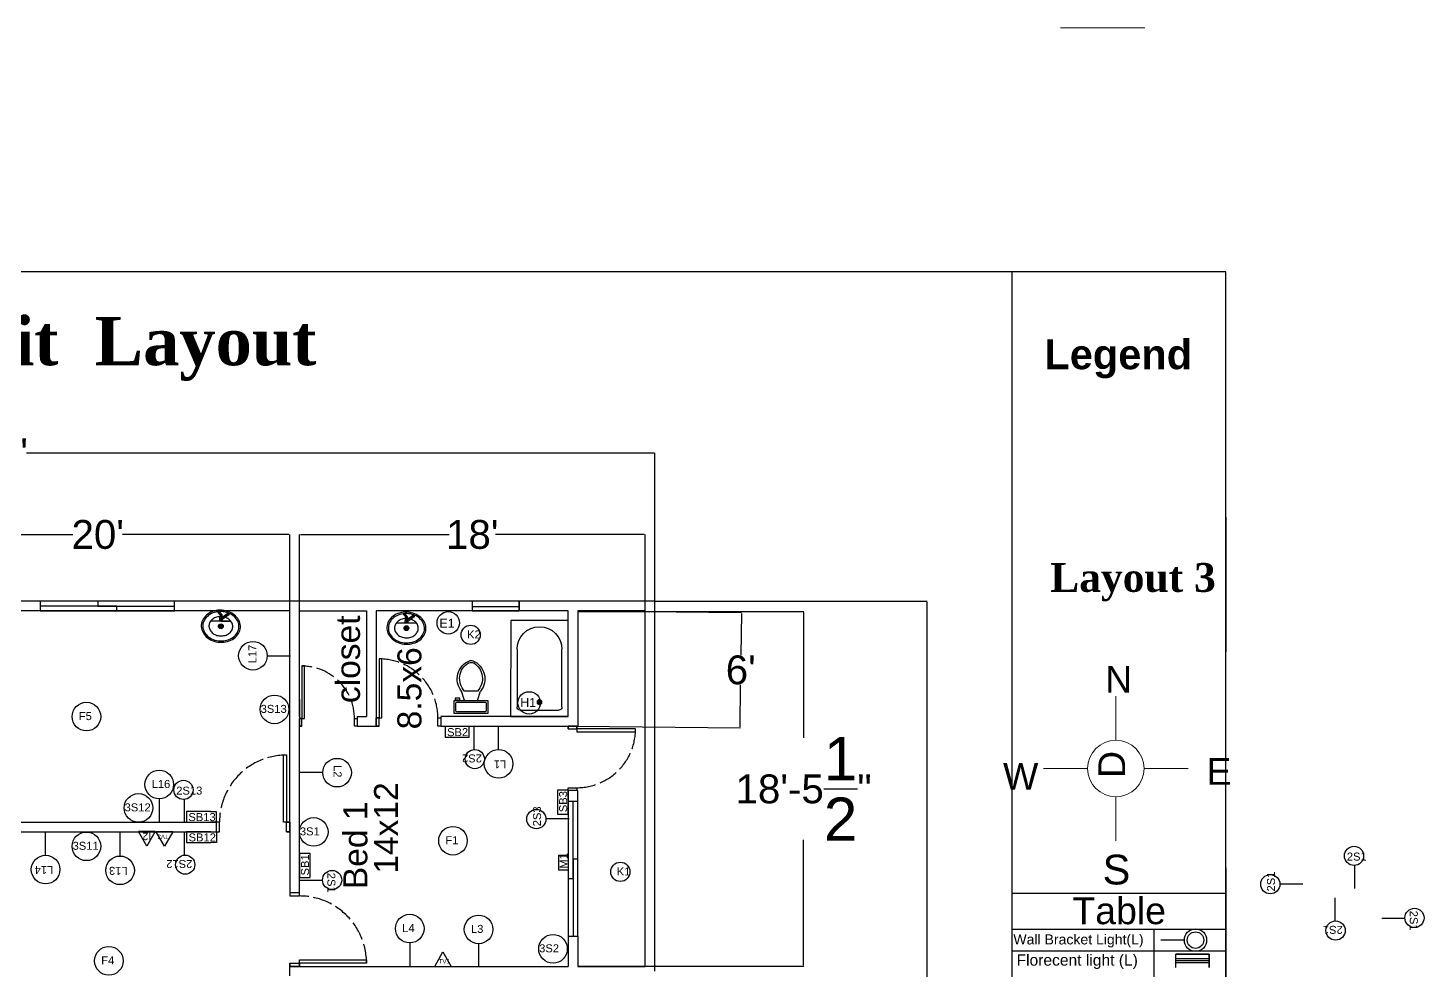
# Model space of a CAD drawing. Header units: inches. Extents: x -412 to 20037, y 548 to 16595.
# Drawn here: x 5538 to 6411, y 9685 to 10273 of the extents above; entities that cross this region are included whole.
import ezdxf
from ezdxf.enums import TextEntityAlignment as Align

# ---------------------------------------------------------------- set-up
doc = ezdxf.new("R2010")
doc.units = ezdxf.units.IN
doc.header["$MEASUREMENT"] = 0
doc.linetypes.add('ACAD_ISO02W100', pattern=[15, 12, -3])
doc.layers.get('Defpoints').update_dxf_attribs({"color": 6})
doc.layers.add('bath', color=4, linetype='Continuous')
doc.layers.add('freecads.com', color=7, linetype='Continuous')
doc.layers.add('text', color=140, linetype='Continuous', lineweight=9)
doc.styles.add('A', font='times.ttf', dxfattribs={"height": 12})
doc.styles.add('Arial', font='arial.ttf')
doc.styles.get("Standard").update_dxf_attribs({"font": 'arial.ttf'})
doc.dimstyles.new('Copy of civil layout', dxfattribs={"dimtxt": 18, "dimasz": 0.625, "dimexe": 0.18, "dimexo": 0.0625, "dimgap": 0.09, "dimtad": 0, "dimtih": 1, "dimtoh": 1, "dimdec": 1, "dimzin": 0, "dimdsep": 46, "dimlunit": 4, "dimtxsty": 'Standard', "dimcen": 0.09, "dimclrd": 6, "dimclre": 256, "dimclrt": 256, "dimadec": 0, "dimazin": 0, "dimtfac": 1.5, "dimtdec": 1, "dimtofl": 0, "dimtmove": 0, "dimatfit": 0, "dimfxl": 1, "dimtolj": 1, "dimtzin": 0, "dimlwe": -1, "dimarcsym": 0})

# ---------------------------------------------------------------- blocks, each defined once
blk = doc.blocks.new('Bath Tub - 26 x 60 in.')
for p, q in [((9, -17), (9, -19)), ((8, -18), (10, -18))]:
    blk.add_line(p, q)
blk.add_lwpolyline([(0, -36), (0, 0), (60, 0), (60, -36)], close=True)
for points in [[(4, -30), (4, -6)], [(6, -4), (42, -4)], [(42, -32), (6, -32)]]:
    blk.add_lwpolyline(points)
for radius in [1.5, 1]:
    blk.add_circle((9, -18), radius)
for centre, radius, start, end in [((5.75, -5.75), 1.77, 81.8699, 188.1301), ((42, -18), 14, 270, 90), ((5.75, -30.25), 1.77, 171.8699, 278.1301)]:
    blk.add_arc(centre, radius, start, end)
blk = doc.blocks.new('Toilet - top')
for p, q in [((-10, -8.5), (-8, -8.5)), ((-10, -9.5), (-10, -8.5)), ((-8, -8.5), (-8, -8)), ((-7, -8), (-7, -9.5)), ((-4, -8), (-6, -14)), ((4, -8), (6, -14)), ((9.5, -6), (9.5, -2)), ((-7, -9.5), (-10, -9.5)), ((4, -14), (-4, -14))]:
    blk.add_line(p, q)
blk.add_lwpolyline([(10.5, -8), (10.5, 0), (-10.5, 0), (-10.5, -8)], close=True)
for points in [[(-9.5, -2), (-9.5, -6)], [(8.5, -1), (-8.5, -1)], [(-8.5, -7), (8.5, -7)]]:
    blk.add_lwpolyline(points)
for centre, radius, start, end in [((-8.62, -1.88), 0.884, 81.8699, 188.1301), ((-8.62, -6.12), 0.884, 171.8699, 278.1301), ((8.62, -1.88), 0.884, 351.8699, 98.1301), ((8.62, -6.12), 0.884, 261.8699, 8.1301), ((3.52, -21.58), 12.17, 141.46911, 247.97143), ((4.2, -21.82), 11.33, 136.36773, 238.94682), ((-3.52, -21.58), 12.17, 292.02843, 38.53071), ((-4.2, -21.82), 11.33, 301.05301, 43.63209), ((0, -27.88), 4, 245.73182, 294.26817), ((0, -29), 4, 254.86053, 285.13947)]:
    blk.add_arc(centre, radius, start, end)
blk = doc.blocks.new('Sink - Oval top')
for p, q in [((-1, 0), (1, 0)), ((0, 1), (0, -1))]:
    blk.add_line(p, q)
at = {"linetype": 'Continuous'}
for points in [[(-12.23, 0.39, 0.117634), (-11.46, -3.36, 0.104469), (-8.88, -6.8, 0.090016), (-5.08, -9.07, 0.08192), (-0.32, -10.02, 0.08192), (4.49, -9.38, 0.090016), (8.42, -7.36, 0.104469), (11.22, -4.09, 0.117634), (12.23, -0.39, 0.117634), (11.46, 3.36, 0.104469), (8.88, 6.8, 0.090016), (5.08, 9.07, 0.08192), (0.32, 10.02, 0.08192), (-4.49, 9.38, 0.090016), (-8.42, 7.36, 0.104469), (-11.22, 4.09, 0.117634)], [(-11.29, 0.16, 0.118622), (-10.52, -3.25, 0.104678), (-8.07, -6.36, 0.089562), (-4.54, -8.37, 0.081185), (-0.13, -9.15, 0.081185), (4.3, -8.49, 0.089562), (7.89, -6.58, 0.104678), (10.42, -3.55, 0.118622), (11.29, -0.16, 0.118622), (10.52, 3.25, 0.104678), (8.07, 6.36, 0.089562), (4.54, 8.37, 0.081185), (0.13, 9.15, 0.081185), (-4.3, 8.49, 0.089562), (-7.89, 6.58, 0.104678), (-10.42, 3.55, 0.118622)], [(-7.42, 0.08, 0.118283), (-6.91, -2.17, 0.104607), (-5.29, -4.21, 0.089718), (-2.97, -5.53, 0.081436), (-0.07, -6.04, 0.081436), (2.84, -5.59, 0.089718), (5.2, -4.33, 0.104607), (6.86, -2.32, 0.118283), (7.42, -0.08, 0.118283), (6.91, 2.17, 0.104607), (5.29, 4.21, 0.089718), (2.97, 5.53, 0.081436), (0.07, 6.04, 0.081436), (-2.84, 5.59, 0.089718), (-5.2, 4.33, 0.104607), (-6.86, 2.32, 0.118283)]]:
    blk.add_lwpolyline(points, format="xyb", close=True, dxfattribs=at)
for radius in [1.5, 1]:
    blk.add_circle((0, 0), radius)
blk = doc.blocks.new('Faucet - single handle front')
for p, q in [((-2, 6), (-2, 5.5)), ((-1, 6), (-2, 6)), ((-0.5, 4), (-2, 5.5)), ((-2, 5.5), (-1, 5.5)), ((-1, 5.5), (-1, 6)), ((0.5, 4), (-1, 6)), ((-1, 5.5), (0.5, 4)), ((-0.75, 3), (0.75, 3)), ((-0.75, 0.5), (-0.75, 3)), ((-0.75, 1), (0.75, 1)), ((-0.5, 4), (0.5, 4)), ((-0.25, 2), (3.75, 5)), ((3.75, 4.5), (-0.25, 1.5)), ((-0.25, 1.5), (-0.25, 2)), ((0.75, 1.5), (-0.25, 1.5)), ((0.75, 1.5), (4.08742, 4.003)), ((0.75, 3), (0.75, 2.7386)), ((0.75, 1.5), (0.75, 0.5)), ((3.75, 4.5), (3.75, 5)), ((3.75, 5), (4.75, 5)), ((3.75, 4), (3.75, 4.5)), ((4.75, 4.5), (3.75, 4.5)), ((4.75, 4), (3.75, 4)), ((4.75, 5), (4.75, 4.5)), ((4.75, 4.5), (4.75, 4))]:
    blk.add_line(p, q)
blk.add_lwpolyline([(-6, 0), (-6, 0.5), (6, 0.5), (6, 0)], close=True)
for centre, start, end in [((1.25426, 3.0302), 151.0646, 180.8629), ((-1.25426, 3.0302), 359.1371, 28.93536)]:
    blk.add_arc(centre, 2.00448, start, end)
blk = doc.blocks.new('*D100')
at = {"transparency": 16777216}
for p, q in [((5114, 9915.56), (5114, 10008.18)), ((5930, 9915.56), (5930, 10008.18))]:
    blk.add_line(p, q, dxfattribs=at)
at = {"color": 6, "lineweight": -2, "transparency": 16777216}
for p, q in [((5114.62, 10008), (5506.59, 10008)), ((5929.38, 10008), (5537.41, 10008))]:
    blk.add_line(p, q, dxfattribs=at)
at = {"color": 6, "transparency": 16777216}
for points in [[(5114.62, 10008.1), (5114.62, 10007.9), (5114, 10008)], [(5929.38, 10008.1), (5929.38, 10007.9), (5930, 10008)]]:
    blk.add_solid(points, dxfattribs=at)
at = {"layer": 'Defpoints', "color": 0, "transparency": 16777216}
for p in [(5930, 10008), (5114, 9915.5), (5930, 9915.5)]:
    blk.add_point(p, dxfattribs=at)
at = {"transparency": 16777216, "insert": (5522, 10008), "char_height": 18, "attachment_point": 5}
blk.add_mtext("\\A1;68'", dxfattribs=at)
blk = doc.blocks.new('*D105')
at = {"transparency": 16777216}
for p, q in [((5930.06, 9915.5), (6100.18, 9915.5)), ((5930.06, 9303.5), (6100.18, 9303.5))]:
    blk.add_line(p, q, dxfattribs=at)
at = {"color": 6, "lineweight": -2, "transparency": 16777216}
for p, q in [((6100, 9914.88), (6100, 9618.78)), ((6100, 9304.12), (6100, 9600.22))]:
    blk.add_line(p, q, dxfattribs=at)
at = {"color": 6, "transparency": 16777216}
for points in [[(6099.9, 9914.88), (6100.1, 9914.88), (6100, 9915.5)], [(6099.9, 9304.12), (6100.1, 9304.12), (6100, 9303.5)]]:
    blk.add_solid(points, dxfattribs=at)
at = {"layer": 'Defpoints', "color": 0, "transparency": 16777216}
for p in [(5930, 9915.5), (5930, 9303.5), (6100, 9303.5)]:
    blk.add_point(p, dxfattribs=at)
at = {"transparency": 16777216, "insert": (6100, 9609.5), "char_height": 18, "attachment_point": 5}
blk.add_mtext("\\A1;51'", dxfattribs=at)
blk = doc.blocks.new('*D206')
at = {"transparency": 16777216}
for p, q in [((5462, 9909.63), (5462, 9957.25)), ((5702, 9909.63), (5702, 9957.25))]:
    blk.add_line(p, q, dxfattribs=at)
at = {"color": 6, "lineweight": -2, "transparency": 16777216}
for p, q in [((5462.63, 9957.07), (5566.48, 9957.07)), ((5701.38, 9957.07), (5597.52, 9957.07))]:
    blk.add_line(p, q, dxfattribs=at)
at = {"color": 6, "transparency": 16777216}
for points in [[(5462.63, 9957.17), (5462.63, 9956.96), (5462, 9957.07)], [(5701.38, 9957.17), (5701.38, 9956.96), (5702, 9957.07)]]:
    blk.add_solid(points, dxfattribs=at)
at = {"layer": 'Defpoints', "color": 0, "transparency": 16777216}
for p in [(5702, 9957.07), (5462, 9909.57), (5702, 9909.57)]:
    blk.add_point(p, dxfattribs=at)
at = {"transparency": 16777216, "insert": (5582, 9957.07), "char_height": 18, "attachment_point": 5}
blk.add_mtext("\\A1;20'", dxfattribs=at)
blk = doc.blocks.new('*D207')
at = {"transparency": 16777216}
for p, q in [((5708, 9909.63), (5708, 9957.25)), ((5924, 9909.63), (5924, 9957.25))]:
    blk.add_line(p, q, dxfattribs=at)
at = {"color": 6, "lineweight": -2, "transparency": 16777216}
for p, q in [((5708.63, 9957.07), (5801.48, 9957.07)), ((5923.38, 9957.07), (5830.52, 9957.07))]:
    blk.add_line(p, q, dxfattribs=at)
at = {"color": 6, "transparency": 16777216}
for points in [[(5708.63, 9957.17), (5708.63, 9956.96), (5708, 9957.07)], [(5923.38, 9957.17), (5923.38, 9956.96), (5924, 9957.07)]]:
    blk.add_solid(points, dxfattribs=at)
at = {"layer": 'Defpoints', "color": 0, "transparency": 16777216}
for p in [(5924, 9957.07), (5708, 9909.57), (5924, 9909.57)]:
    blk.add_point(p, dxfattribs=at)
at = {"transparency": 16777216, "insert": (5816, 9957.07), "char_height": 18, "attachment_point": 5}
blk.add_mtext("\\A1;18'", dxfattribs=at)
blk = doc.blocks.new('*D215')
at = {"transparency": 16777216}
for p, q in [((5882.06, 9909.56), (5984.29, 9908.51)), ((5881.32, 9837.56), (5983.55, 9836.51))]:
    blk.add_line(p, q, dxfattribs=at)
at = {"color": 6, "lineweight": -2, "transparency": 16777216}
for p, q in [((5984.11, 9907.89), (5983.84, 9881.79)), ((5983.38, 9837.14), (5983.65, 9863.23))]:
    blk.add_line(p, q, dxfattribs=at)
at = {"color": 6, "transparency": 16777216}
for points in [[(5984, 9907.89), (5984.21, 9907.88), (5984.11, 9908.51)], [(5983.27, 9837.14), (5983.48, 9837.13), (5983.37, 9836.51)]]:
    blk.add_solid(points, dxfattribs=at)
at = {"layer": 'Defpoints', "color": 0, "transparency": 16777216}
for p in [(5882, 9909.57), (5881.26, 9837.57), (5983.37, 9836.51)]:
    blk.add_point(p, dxfattribs=at)
at = {"transparency": 16777216, "insert": (5983.74, 9872.51), "char_height": 18, "attachment_point": 5}
blk.add_mtext("\\A1;6'", dxfattribs=at)
blk = doc.blocks.new('*D216')
at = {"transparency": 16777216}
for p, q in [((5882.06, 9909.07), (6023.2, 9909.05)), ((5882.04, 9687.57), (6023.18, 9687.55))]:
    blk.add_line(p, q, dxfattribs=at)
at = {"color": 6, "lineweight": -2, "transparency": 16777216}
for p, q in [((6023.02, 9908.43), (6023.01, 9830.16)), ((6023, 9688.18), (6023.01, 9766.45))]:
    blk.add_line(p, q, dxfattribs=at)
at = {"color": 6, "transparency": 16777216}
for points in [[(6022.92, 9908.43), (6023.13, 9908.43), (6023.02, 9909.05)], [(6022.9, 9688.18), (6023.1, 9688.18), (6023, 9687.55)]]:
    blk.add_solid(points, dxfattribs=at)
at = {"layer": 'Defpoints', "color": 0, "transparency": 16777216}
for p in [(5882, 9909.07), (5881.98, 9687.57), (6023, 9687.55)]:
    blk.add_point(p, dxfattribs=at)
at = {"transparency": 16777216, "insert": (6023.01, 9798.3), "char_height": 18, "attachment_point": 5}
blk.add_mtext('\\A1;18\'-5{\\H1.5x;\\S1/2;}"', dxfattribs=at)

msp = doc.modelspace()

# ---------------------------------------------------------------- linework, layer by layer
for p, q in [((6153.29, 10000.07), (6153.29, 10121.16)), ((6153.29, 9166.48), (6153.29, 10000.07)), ((5930, 9915.5), (5114, 9915.5)), ((5702, 9909.5), (5462, 9909.5)), ((5702, 9777.5), (5702, 9909.5)), ((5708, 9843.5), (5708, 9909.5)), ((5708, 9909.5), (5750, 9909.5)), ((5750, 9909.5), (5750, 9843.5)), ((5876, 9909.5), (5756, 9909.5)), ((5756, 9909.5), (5756, 9843.5)), ((5876, 9843.5), (5876, 9909.5)), ((5924, 9909.5), (5882, 9909.5)), ((5924, 9687.5), (5924, 9909.5)), ((5930, 9903.98), (5930, 9915.5)), ((5930, 9684.5), (5930, 9903.98)), ((5708, 9843.5), (5708, 9854.02)), ((5708, 9854.02), (5708, 9842.86)), ((5707.98, 9733.5), (5708, 9839.85)), ((5708, 9843.5), (5708, 9843.5)), ((5708, 9842.86), (5708, 9842.19)), ((5743.99, 9843.5), (5743.99, 9842.19)), ((5743.99, 9843.5), (5750, 9843.5)), ((5743.99, 9842.64), (5743.99, 9842.19)), ((5756, 9843.5), (5756, 9842.76)), ((5876, 9843.5), (5796.3, 9843.5)), ((5796.3, 9843.25), (5796.3, 9842.76)), ((5743.99, 9837.5), (5756, 9837.5)), ((5796.3, 9837.5), (5876, 9837.5)), ((5882, 9837.5), (5881.26, 9837.5)), ((5876, 9797.2), (5876, 9687.5)), ((5881.75, 9797.2), (5881.26, 9797.2)), ((5882, 9797.2), (5881.75, 9797.2)), ((5882, 9790.35), (5882, 9797.2)), ((5462, 9777.5), (5655.99, 9777.45)), ((5462, 9771.5), (5656, 9771.45)), ((5611.5, 9772), (5611.5, 9772)), ((5702, 9771.5), (5701.98, 9733.5)), ((5702, 9771.5), (5702, 9777.5)), ((5882, 9706.52), (5881.98, 9687.5)), ((5702, 9681.5), (5702, 9687.5)), ((5708, 9687.5), (5876, 9687.5)), ((5881.98, 9687.5), (5918, 9687.5)), ((5918, 9687.5), (5924, 9687.5))]:
    msp.add_line(p, q)
at = {"color": 143, "true_color": 0x7aafdf}
msp.add_line((5816, 9912.28), (5845.24, 9912.28), dxfattribs=at)
at = {"color": 0}
for p, q in [((5687.88, 9881.44), (5702.49, 9881.44)), ((5817.2, 9822.72), (5817.2, 9837.33)), ((5832.44, 9822.88), (5832.44, 9837.49)), ((5722.61, 9808.44), (5708, 9808.44)), ((5620.44, 9792.11), (5620.44, 9777.5)), ((5635.89, 9791.84), (5635.89, 9777.23)), ((5652.42, 9784.18), (5655.99, 9784.18)), ((5655.99, 9784.18), (5655.99, 9777.45)), ((5861.84, 9779.8), (5876.45, 9779.8)), ((5549.44, 9756.88), (5549.44, 9771.49)), ((5595.94, 9756.38), (5595.94, 9770.99)), ((5612.72, 9762.63), (5607.53, 9771.61)), ((5617.9, 9771.61), (5607.53, 9771.61)), ((5617.9, 9771.61), (5612.72, 9762.63)), ((5623.68, 9762.5), (5618.5, 9771.48)), ((5628.87, 9771.48), (5618.5, 9771.48)), ((5628.87, 9771.48), (5623.68, 9762.5)), ((5636.29, 9756.8), (5636.29, 9771.41)), ((5655.99, 9777.45), (5652.42, 9777.45)), ((5652.56, 9771.5), (5656.13, 9771.5)), ((5656.13, 9771.5), (5656.13, 9764.77)), ((5656.13, 9764.77), (5652.56, 9764.77)), ((6367.25, 9750.66), (6367.25, 9736.05)), ((5722.59, 9741.06), (5707.98, 9741.06)), ((6320.41, 9739.1), (6335.01, 9739.1)), ((6355.03, 9715.67), (6355.03, 9730.28)), ((6398.84, 9717.38), (6384.23, 9717.38)), ((5776.94, 9702.11), (5776.94, 9687.5)), ((5819.94, 9701.61), (5819.94, 9687)), ((5792.5, 9687.5), (5797.68, 9696.48)), ((5797.68, 9696.48), (5802.87, 9687.5)), ((5792.5, 9687.5), (5802.87, 9687.5))]:
    msp.add_line(p, q, dxfattribs=at)
at = {"color": 7, "true_color": 0xffffff}
msp.add_line((6260.88, 9703.85), (6246.15, 9703.85), dxfattribs=at)
at = {"color": 252, "true_color": 0x939598}
for p, q in [((6276.38, 9692.1), (6255.46, 9692.1)), ((6276.38, 9692.1), (6255.46, 9692.1)), ((6276.38, 9689.67), (6255.46, 9689.67))]:
    msp.add_line(p, q, dxfattribs=at)
at = {"color": 4}
msp.add_line((6276.38, 9691.01), (6255.46, 9691.01), dxfattribs=at)
for points in [[(4945.73, 9159.17), (6286.88, 9159.17), (6286.88, 10121.16), (4945.73, 10121.16)], [(5882, 9909.5), (5882, 9837.5)], [(5652.42, 9784.18), (5637.36, 9784.18), (5637.36, 9777.45), (5652.42, 9777.45)], [(5652.56, 9771.5), (5637.5, 9771.5), (5637.5, 9764.77), (5652.56, 9764.77)]]:
    msp.add_lwpolyline(points)
at = {"color": 143, "true_color": 0x7aafdf}
for points in [[(5546, 9909.5), (5630, 9909.5), (5630, 9915.5), (5546, 9915.5)], [(5546, 9909.5), (5594, 9909.5), (5594, 9912.5), (5546, 9912.5)], [(5582, 9912.5), (5630, 9912.5), (5630, 9915.5), (5582, 9915.5)], [(5845.24, 9915.5), (5816, 9915.5), (5816, 9909.5), (5845.24, 9909.5)], [(5882, 9706.35), (5882, 9790.35), (5876, 9790.35), (5876, 9706.35)], [(5879, 9742.35), (5879, 9790.35), (5876, 9790.35), (5876, 9742.35)], [(5882, 9706.35), (5882, 9754.35), (5879, 9754.35), (5879, 9706.35)]]:
    msp.add_lwpolyline(points, close=True, dxfattribs=at)
for points in [[(5845.24, 9915.5), (5845.24, 9915.5), (5845.24, 9909.5), (5845.24, 9909.5)], [(5799, 9830.5), (5814.06, 9830.5), (5814.06, 9837.23), (5799, 9837.23)], [(5876, 9782.5), (5876, 9797.56), (5869.27, 9797.56), (5869.27, 9782.5)], [(5714.73, 9743), (5714.73, 9758.06), (5708, 9758.06), (5708, 9743)], [(5870, 9747.5), (5870, 9757), (5876, 9757), (5876, 9747.5)]]:
    msp.add_lwpolyline(points, close=True)
at = {"color": 240, "true_color": 0xed1f24}
for points in [[(5709.56, 9842.19), (5711.13, 9842.19), (5711.13, 9875.05), (5709.56, 9875.05)], [(5757.75, 9842.76), (5759.5, 9842.76), (5759.5, 9879.55), (5757.75, 9879.55)], [(5708, 9837.5), (5709.56, 9837.5), (5709.56, 9842.19), (5708, 9842.19)], [(5743.99, 9837.5), (5742.42, 9837.5), (5742.42, 9842.19), (5743.99, 9842.19)], [(5756, 9837.5), (5757.75, 9837.5), (5757.75, 9842.76), (5756, 9842.76)], [(5796.3, 9837.5), (5794.55, 9837.5), (5794.55, 9842.76), (5796.3, 9842.76)], [(5876, 9837.5), (5876, 9835.75), (5881.26, 9835.75), (5881.26, 9837.5)], [(5881.26, 9835.75), (5881.26, 9834), (5918.05, 9834), (5918.05, 9835.75)], [(5699.99, 9777.5), (5697.99, 9777.5), (5697.95, 9819.5), (5699.95, 9819.5)], [(5876, 9797.2), (5876, 9798.95), (5881.26, 9798.95), (5881.26, 9797.2)], [(5656, 9771.45), (5658, 9771.46), (5657.99, 9777.46), (5655.99, 9777.45)], [(5702, 9771.5), (5700, 9771.5), (5699.99, 9777.5), (5701.99, 9777.5)], [(5701.98, 9733.5), (5701.98, 9731.5), (5707.98, 9731.5), (5707.98, 9733.5)], [(5708, 9689.5), (5708, 9691.5), (5750, 9691.52), (5750, 9689.52)], [(5702, 9687.5), (5702, 9689.5), (5708, 9689.5), (5708, 9687.5)]]:
    msp.add_lwpolyline(points, close=True, dxfattribs=at)
for points in [[(5709.56, 9837.5), (5708, 9837.5), (5708, 9842.19), (5711.13, 9842.19)], [(5742.37, 9842.19), (5743.99, 9842.19), (5743.99, 9837.5), (5742.42, 9837.5)], [(5757.75, 9837.5), (5756, 9837.5), (5756, 9842.76), (5759.5, 9842.76)], [(5794.49, 9842.76), (5796.3, 9842.76), (5796.3, 9837.5), (5794.55, 9837.5)], [(5876, 9835.75), (5876, 9837.5), (5881.26, 9837.5), (5881.26, 9834)], [(5881.26, 9799.01), (5881.26, 9797.2), (5876, 9797.2), (5876, 9798.95)], [(5658.06, 9777.46), (5655.99, 9777.45), (5656, 9771.45), (5658, 9771.46)], [(5700, 9771.5), (5702, 9771.5), (5701.99, 9777.5), (5697.99, 9777.5)], [(5707.98, 9731.43), (5707.98, 9733.5), (5701.98, 9733.5), (5701.98, 9731.5)], [(5702, 9689.5), (5702, 9687.5), (5708, 9687.5), (5708, 9691.5)]]:
    msp.add_lwpolyline(points, dxfattribs=at)
at = {"color": 252, "true_color": 0x939598}
msp.add_lwpolyline([(6276.38, 9686.67), (6276.38, 9695.04), (6255.46, 9695.04)], dxfattribs=at)
at = {"color": 251, "true_color": 0x636466}
msp.add_lwpolyline([(6255.46, 9686.67), (6255.46, 9695.04), (6276.38, 9695.04), (6276.38, 9686.67)], dxfattribs=at)
for centre, radius in [((5801, 9902), 7), ((5815, 9894.5), 6), ((5851.5, 9852), 7), ((5817.55, 9816.9), 6), ((5635.54, 9797.66), 6), ((5856.01, 9779.46), 6), ((6366.91, 9756.48), 6), ((5636.64, 9750.98), 6), ((5908.5, 9746.5), 6), ((5728.41, 9741.41), 6), ((6314.58, 9738.76), 6), ((6404.66, 9717.73), 6), ((6355.38, 9709.85), 6)]:
    msp.add_circle(centre, radius)
at = {"color": 0}
for centre in [(5678.94, 9881.44), (5692.44, 9847.94), (5574.94, 9843.44), (5832.44, 9813.94), (5731.55, 9808.44), (5620.44, 9801.05), (5607.44, 9786.44), (5716.94, 9771.44), (5574.94, 9762.44), (5803.94, 9765.94), (5549.44, 9747.94), (5595.94, 9747.44), (5776.94, 9711.05), (5819.94, 9710.55), (5588.94, 9690.94), (5866.44, 9698.44)]:
    msp.add_circle(centre, 8.94, dxfattribs=at)
at = {"color": 7, "true_color": 0xffffff}
msp.add_circle((6267.85, 9703.85), 6.97, dxfattribs=at)
at = {"color": 4}
msp.add_circle((6267.85, 9703.85), 5.15, dxfattribs=at)
at = {"color": 240, "linetype": 'ACAD_ISO02W100', "true_color": 0xed1f24}
for centre, radius, start, end in [((5709.56, 9842.19), 32.8, 0, 90), ((5757.75, 9842.76), 36.73, 0, 90), ((5881.26, 9835.75), 36.73, 270, 0), ((5699.99, 9777.5), 41.93, 90.05841, 180.05841), ((5708, 9689.5), 41.93, 0.0292, 90.0292)]:
    msp.add_arc(centre, radius, start, end, dxfattribs=at)
at = {"layer": 'bath', "color": 254, "true_color": 0xddb3d4}
for p, q in [((6153.02, 9733.29), (6286.88, 9733.29)), ((6286.88, 9733.29), (6286.88, 9290.65)), ((6153.02, 9710.81), (6286.88, 9710.81)), ((6241.79, 9710.81), (6241.79, 9290.65)), ((6153.02, 9697.26), (6286.88, 9697.26))]:
    msp.add_line(p, q, dxfattribs=at)
at = {"layer": 'freecads.com', "lineweight": 30}
for p, q in [((6286.88, 9967.93), (6286.88, 9883.84)), ((6286.88, 9750.4), (6286.88, 9882.45)), ((6286.88, 9749.01), (6286.88, 9623.51)), ((6153.29, 9733.29), (6286.88, 9733.29))]:
    msp.add_line(p, q, dxfattribs=at)
at = {"layer": 'text', "color": 0}
for p, q in [((6183.55, 10273.47), (6236.14, 10273.47)), ((6218.09, 9828.71), (6218.09, 9856.24)), ((6172.93, 9811.03), (6200.41, 9811.03)), ((6235.77, 9811.03), (6263.25, 9811.03)), ((6218.09, 9765.83), (6218.09, 9793.35))]:
    msp.add_line(p, q, dxfattribs=at)
msp.add_circle((6218.09, 9811.03), 17.68, dxfattribs=at)

# ---------------------------------------------------------------- block references
at = {"layer": 'bath'}
for name, p, rotation in [('Sink - Oval top', (5658.91, 9899.85), 178.1544699151341), ('Faucet - single handle front', (5659.01, 9902.85), 358.1544699151341), ('Sink - Oval top', (5774.84, 9898.65), 179.0122396003602), ('Faucet - single handle front', (5774.89, 9901.65), 359.0122396003601)]:
    msp.add_blockref(name, p, dxfattribs=dict(at, rotation=rotation))
at = {"layer": 'bath', "xscale": -1}
for name, p, rotation in [('Bath Tub - 26 x 60 in.', (5875.97, 9843.5), 269.9707958308226), ('Toilet - top', (5815.23, 9845.42), 179.9707958308224)]:
    msp.add_blockref(name, p, dxfattribs=dict(at, rotation=rotation))

# ---------------------------------------------------------------- texts
for s, height, rotation, p in [('closet', 15, 90, (5745.82, 9851.85)), ('L17', 5, 90, (5681.13, 9876.68)), ('8.5x6', 15, 90, (5784.2, 9835.47)), ('2S2', 5, 180, (5822.07, 9819.83)), ('L1', 5, 180, (5837.2, 9816.13)), ('L2', 5, 270, (5729.37, 9813.2)), ('14x12', 15, 90, (5769.64, 9745.34)), ('SB3', 5, 90, (5875.26, 9783.74)), ('Bed 1', 15, 90, (5750.44, 9735.68)), ('2S3', 5, 90, (5858.95, 9774.94)), ('2S12', 5, 180, (5641.16, 9753.91)), ('SB1', 5, 90, (5713.99, 9744.24)), ('L14', 5, 180, (5554.2, 9750.13)), ('L13', 5, 180, (5600.7, 9749.63)), ('2S1', 5, 270, (5725.47, 9745.93)), ('2S1', 5, 90, (6317.52, 9734.23)), ('2S1', 5, 270, (6401.72, 9722.25)), ('2S1', 5, 180, (6359.9, 9712.78))]:
    msp.add_text(s, height=height, rotation=rotation).set_placement(p)
for s, p in [('K2', (5812.74, 9892.24)), ('3S13', (5683.77, 9845.76)), ('F5', (5570.18, 9841.26)), ('SB2', (5800.24, 9831.24)), ('L16', (5615.68, 9798.87)), ('2S13', (5631.02, 9794.73)), ('3S12', (5598.77, 9784.26)), ('SB13', (5638.61, 9778.2)), ('SB12', (5638.74, 9765.51)), ('3S1', (5708.27, 9769.26)), ('3S11', (5566.27, 9760.26)), ('F1', (5799.18, 9763.76)), ('2S1', (6362.39, 9753.54)), ('K1', (5906.24, 9744.24)), ('L4', (5772.18, 9708.87)), ('L3', (5815.18, 9708.37)), ('3S2', (5857.77, 9696.26)), ('F4', (5584.18, 9688.76))]:
    msp.add_text(s, height=5).set_placement(p)
at = {"color": 0, "style": 'Arial'}
msp.add_text('I2', height=4.666, rotation=180, dxfattribs=at).set_placement((5612.72, 9768.61), align=Align.MIDDLE_CENTER)
at = {"color": 0, "insert": (6173.44, 10078.95), "char_height": 18.5796, "attachment_point": 1}
msp.add_mtext_dynamic_manual_height_columns('{\\fArial|b1|i0|c0|p34;\\C256;Legend}', width=85.8766, gutter_width=1.55, heights=[0], dxfattribs=at)
at = {"color": 7, "lineweight": 30, "insert": (6228.81, 9927.37), "char_height": 18, "width": 314.522, "attachment_point": 5, "style": 'A'}
msp.add_mtext('{\\fTimes New Roman|b1|i0|c0|p18;Layout 3}', dxfattribs=at)
at = {"char_height": 5.5}
for s, insert, attachment_point in [('E1', (5795.5, 9904.5), 1), ('H1', (5846, 9849.5), 7)]:
    msp.add_mtext_dynamic_manual_height_columns(s, width=7.5, gutter_width=1, heights=[0], dxfattribs=dict(at, insert=insert, attachment_point=attachment_point))
at = {"insert": (5870.5, 9748.5), "char_height": 5, "attachment_point": 1, "rotation": 90}
msp.add_mtext_dynamic_manual_height_columns('{\\C1;M1}', width=23.5, gutter_width=1, heights=[0], dxfattribs=at)
at = {"layer": 'bath', "color": 254, "linetype": 'ACAD_ISO02W100', "true_color": 0xddb3d4}
msp.add_text('Table', height=16.733, dxfattribs=at).set_placement((6190.93, 9713.82))
at = {"layer": 'bath', "color": 4, "linetype": 'ACAD_ISO02W100', "insert": (5626.28, 9766.99), "char_height": 2.7, "attachment_point": 1, "rotation": 180}
msp.add_mtext_dynamic_manual_height_columns('{\\C31;\\c6737150;TV3}', width=7.776, gutter_width=0.9, heights=[2.5], dxfattribs=at)
at = {"layer": 'bath', "color": 1, "linetype": 'ACAD_ISO02W100', "insert": (6154.07, 9707.46), "char_height": 6.2748, "attachment_point": 1}
msp.add_mtext_dynamic_manual_height_columns('\\pxql;{\\C256;Wall Bracket Light(L)}', width=95.6247, gutter_width=1.39, heights=[2.88], dxfattribs=at)
at = {"layer": 'bath', "color": 4, "linetype": 'ACAD_ISO02W100', "insert": (5795.09, 9691.99), "char_height": 2.7, "attachment_point": 1}
msp.add_mtext_dynamic_manual_height_columns('{\\C31;\\c6737150;TV1}', width=7.776, gutter_width=0.9, heights=[0], dxfattribs=at)
at = {"layer": 'bath', "color": 0, "insert": (6156.06, 9694.92), "char_height": 6.972, "attachment_point": 1}
msp.add_mtext_dynamic_manual_height_columns('{\\C4;Florecent light (L)}', width=84.0846, gutter_width=1.39, heights=[0], dxfattribs=at)
at = {"layer": 'text', "color": 0, "attachment_point": 1}
for s, width, gutter_width, heights, insert, char_height in [('{\\fTimes New Roman|b1|i0|c0|p18;Conduit  Layout}', 667.4382, 1, [39.67], (5398.79, 10092.88), 30), ('N', 27.7438, 1.39, [0.522], (6211.39, 9875.06), 16.73), ('W', 26.8517, 1.39, [0], (6147.61, 9814.48), 16.73), ('E', 11.1779, 1.39, [0], (6274.75, 9817.57), 16.73), ('S', 21.934, 1.55, [0], (6209.84, 9757.21), 18.58)]:
    msp.add_mtext_dynamic_manual_height_columns(s, width=width, gutter_width=gutter_width, heights=heights, dxfattribs=dict(at, insert=insert, char_height=char_height))
at = {"layer": 'text', "color": 0, "insert": (6207.14, 9805.12), "char_height": 16.73, "attachment_point": 1, "rotation": 90}
msp.add_mtext_dynamic_manual_height_columns('D', width=4.4932, gutter_width=1.39, heights=[0], dxfattribs=at)

# ---------------------------------------------------------------- dimensions: what is measured, and where the dimension line sits
for base, p1, p2, picture, middle in [((5930, 10008), (5114, 9915.5), (5930, 9915.5), '*D100', (5522, 10008)), ((5702, 9957.07), (5462, 9909.57), (5702, 9909.57), '*D206', (5582, 9957.07)), ((5924, 9957.07), (5708, 9909.57), (5924, 9909.57), '*D207', (5816, 9957.07))]:
    dim = msp.add_linear_dim(base=base, p1=p1, p2=p2, dimstyle='Copy of civil layout')
    dim.commit()
    dim.dimension.update_dxf_attribs({"geometry": picture, "text_midpoint": middle})
for p1, p2, distance, picture, middle in [((5882, 9909.57), (5881.26, 9837.57), 102.12, '*D215', (5983.74, 9872.51)), ((5882, 9909.07), (5881.98, 9687.57), 141.02, '*D216', (6023.01, 9798.3))]:
    dim = msp.add_aligned_dim(p1=p1, p2=p2, distance=distance, dimstyle='Copy of civil layout')
    dim.commit()
    dim.dimension.update_dxf_attribs({"geometry": picture, "text_midpoint": middle})
dim = msp.add_linear_dim(base=(6100, 9303.5), p1=(5930, 9915.5), p2=(5930, 9303.5), angle=90, dimstyle='Copy of civil layout')
dim.commit()
dim.dimension.update_dxf_attribs({"geometry": '*D105', "text_midpoint": (6100, 9609.5)})

doc.saveas('drawing.dxf')
